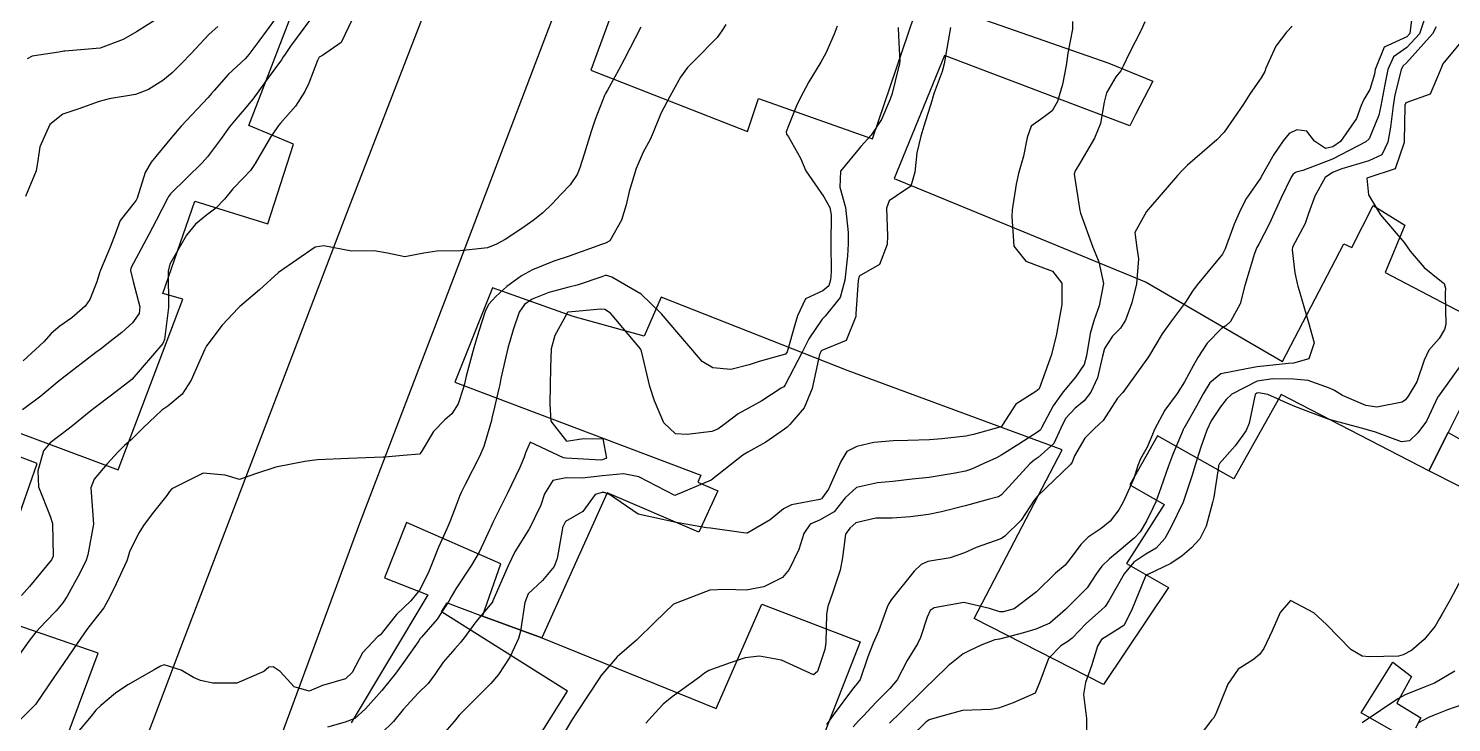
# Model space of a CAD drawing. Header units: metres. Extents: x 318500 to 325275, y 7408834 to 7428799.
# Drawn here: x 321284.8 to 321363.2, y 7415769.7 to 7415808 of the extents above; entities that cross this region are included whole.
import ezdxf

# ---------------------------------------------------------------- set-up
doc = ezdxf.new("R2010")
doc.units = ezdxf.units.M
doc.header["$MEASUREMENT"] = 0
for name, color, linetype in [('Curvas de Nivel 1m', 11, 'Continuous'), ('Curvas de Nivel 5m', 15, 'Continuous'), ('Edificações', 30, 'Continuous'), ('Vias Primárias', 230, 'Continuous')]:
    doc.layers.add(name, color=color, linetype=linetype)

msp = doc.modelspace()

# ---------------------------------------------------------------- linework, layer by layer
at = {"layer": 'Curvas de Nivel 1m', "flags": 128}
for points, elevation in [([(321361.113, 7415809.357), (321360.904, 7415807.708), (321360.738, 7415807.531), (321359.492, 7415806.963), (321359.002, 7415805.727), (321358.966, 7415805.478), (321358.703, 7415804.618), (321358.362, 7415804.068), (321358.222, 7415803.737), (321357.963, 7415803.025), (321357.077, 7415801.754), (321356.657, 7415801.468), (321356.263, 7415801.373), (321355.644, 7415801.775), (321355.221, 7415802.334), (321354.669, 7415802.393), (321354.264, 7415802.196), (321353.925, 7415801.797), (321353.41, 7415801.045), (321352.705, 7415799.809), (321352.686, 7415799.763), (321352.638, 7415799.687), (321351.872, 7415798.571), (321351.492, 7415797.827), (321351.231, 7415797.2), (321350.728, 7415795.838), (321350.577, 7415795.548), (321349.178, 7415793.861), (321348.922, 7415793.497), (321348.546, 7415792.899), (321348.1, 7415792.303), (321347.766, 7415791.871), (321347.252, 7415791.146), (321346.5, 7415789.89), (321345.088, 7415787.911), (321344.794, 7415787.596), (321344.468, 7415787.087), (321344.001, 7415786.38), (321343.533, 7415785.929), (321342.986, 7415785.391), (321342.427, 7415784.42), (321342.289, 7415784.075), (321342.21, 7415783.943), (321340.403, 7415782.226), (321340.211, 7415781.973), (321339.494, 7415780.872), (321338.58, 7415779.997), (321338.464, 7415779.903), (321338.368, 7415779.846), (321337.013, 7415779.361), (321336.356, 7415779.071), (321335.576, 7415778.807), (321334.348, 7415778.589), (321333.967, 7415778.434), (321333.596, 7415778.061), (321332.324, 7415776.476), (321332.169, 7415776.235), (321332.108, 7415776.082), (321331.626, 7415774.761), (321331.332, 7415774.09), (321331.04, 7415773.331), (321330.614, 7415772.096), (321330.468, 7415771.887), (321330.255, 7415771.633), (321329.133, 7415770.117), (321328.755, 7415769.599)], 742), ([(321323.212, 7415808.205), (321323.034, 7415807.91), (321322.733, 7415807.497), (321321.489, 7415806.228), (321321.106, 7415805.842), (321320.706, 7415805.303), (321320.324, 7415804.615), (321320.124, 7415804.246), (321319.63, 7415803.296), (321319.197, 7415802.255), (321319.038, 7415801.875), (321318.649, 7415801.164), (321318.263, 7415800.266), (321317.888, 7415799.004), (321317.711, 7415798.273), (321317.463, 7415797.411), (321316.813, 7415796.287), (321316.579, 7415796.159), (321316.367, 7415796.082), (321314.571, 7415795.44), (321313.737, 7415795.159), (321312.563, 7415794.679), (321311.952, 7415794.349), (321311.149, 7415793.764), (321310.543, 7415793.212), (321310.138, 7415792.774), (321309.951, 7415792.379), (321309.607, 7415791.291), (321309.327, 7415790.388), (321308.907, 7415788.816), (321308.807, 7415788.395), (321308.743, 7415788.129), (321308.463, 7415787.296), (321308.118, 7415786.74), (321307.725, 7415786.407), (321307.091, 7415785.763), (321306.423, 7415784.635), (321306.322, 7415784.521), (321305.421, 7415784.435), (321304.419, 7415784.353), (321304.317, 7415784.349), (321302.418, 7415784.274), (321300.703, 7415784.211), (321300.417, 7415784.175), (321300.017, 7415784.107), (321298.413, 7415783.798), (321297.288, 7415783.426), (321296.406, 7415783.119), (321295.623, 7415783.352), (321294.409, 7415783.473), (321292.676, 7415782.606), (321292.546, 7415782.459), (321292.395, 7415782.244), (321291.676, 7415781.325), (321291.146, 7415780.628), (321290.846, 7415780.149), (321290.347, 7415779.125), (321290.232, 7415778.751), (321290.195, 7415778.641), (321289.612, 7415777.363), (321289.266, 7415776.651), (321288.926, 7415776.038), (321288.299, 7415775.245), (321288.042, 7415774.916), (321287.869, 7415774.666), (321287.22, 7415773.731), (321286.505, 7415772.686), (321286.256, 7415772.305), (321285.166, 7415770.706), (321284.226, 7415769.773)], 749), ([(321302.624, 7415808.481), (321302.003, 7415807.212), (321300.986, 7415806.497), (321300.806, 7415806.412), (321300.716, 7415806.221), (321300.226, 7415804.978), (321300.003, 7415804.51), (321299.496, 7415803.699), (321298.664, 7415802.776), (321298.554, 7415802.639), (321298.48, 7415802.533), (321298.108, 7415801.992), (321297.269, 7415800.551), (321297.022, 7415800.167), (321296.628, 7415799.761), (321296.046, 7415799.139), (321295.575, 7415798.57), (321295.103, 7415798.074), (321294.597, 7415797.703), (321293.977, 7415797.201), (321293.487, 7415796.596), (321292.564, 7415794.99), (321292.47, 7415794.611), (321292.492, 7415792.649), (321292.493, 7415792.611), (321292.283, 7415790.834), (321292.19, 7415790.615), (321290.48, 7415788.64), (321289.346, 7415787.772), (321288.456, 7415787.085), (321288.217, 7415786.9), (321287.927, 7415786.668), (321287.113, 7415786.007), (321286.432, 7415785.491), (321285.976, 7415785.147), (321285.604, 7415784.702), (321285.296, 7415783.594), (321285.329, 7415782.706), (321285.974, 7415781.098), (321286.106, 7415780.694), (321286.138, 7415778.898), (321286.047, 7415778.694), (321284.836, 7415777.223), (321284.396, 7415776.719)], 751), ([(321300.321, 7415808.506), (321299.222, 7415807.02), (321298.893, 7415806.527), (321298.824, 7415806.422), (321298.716, 7415806.268), (321297.981, 7415805.261), (321297.469, 7415804.548), (321297.144, 7415804.092), (321296.674, 7415803.524), (321296.218, 7415803.013), (321295.862, 7415802.568), (321295.36, 7415801.865), (321294.643, 7415800.917), (321294.349, 7415800.584), (321293.495, 7415799.729), (321292.614, 7415798.873), (321292.501, 7415798.723), (321292.442, 7415798.613), (321291.813, 7415797.4), (321291.403, 7415796.628), (321290.564, 7415795.043), (321290.425, 7415794.777), (321290.402, 7415794.642), (321290.551, 7415794.033), (321290.912, 7415792.634), (321290.88, 7415792.279), (321290.517, 7415791.763), (321289.923, 7415791.232), (321289.191, 7415790.653), (321288.802, 7415790.352), (321288.495, 7415790.115), (321286.636, 7415788.688), (321286.546, 7415788.622), (321286.478, 7415788.562), (321285.456, 7415787.714), (321284.454, 7415786.958)], 752), ([(321298.39, 7415808.535), (321297.47, 7415807.291), (321296.921, 7415806.557), (321296.835, 7415806.442), (321296.716, 7415806.317), (321295.794, 7415805.479), (321295.013, 7415804.577), (321294.865, 7415804.401), (321294.684, 7415804.194), (321293.194, 7415802.602), (321292.654, 7415801.983), (321291.533, 7415800.627), (321291.209, 7415800.054), (321290.763, 7415798.638), (321290.72, 7415798.526), (321290.606, 7415798.368), (321289.84, 7415797.399), (321289.554, 7415796.65), (321289.286, 7415795.939), (321288.741, 7415794.658), (321288.697, 7415794.519), (321288.55, 7415794.017), (321288.16, 7415793.041), (321287.904, 7415792.669), (321287.168, 7415792.032), (321286.513, 7415791.573), (321286.03, 7415791.174), (321285.622, 7415790.703), (321284.489, 7415789.663)], 753), ([(321346.295, 7415808.349), (321346.092, 7415807.9), (321345.46, 7415806.642), (321345.109, 7415805.914), (321344.975, 7415805.658), (321344.711, 7415805.322), (321344.189, 7415804.436), (321344.058, 7415803.929), (321343.851, 7415802.754), (321343.527, 7415801.937), (321342.645, 7415800.435), (321342.456, 7415800.137), (321342.409, 7415799.952), (321342.619, 7415798.54), (321342.712, 7415797.948), (321342.75, 7415797.806), (321343.438, 7415795.937), (321343.764, 7415795.12), (321344.016, 7415793.925), (321343.777, 7415792.692), (321343.514, 7415791.93), (321343.286, 7415791.165), (321343.09, 7415789.934), (321342.967, 7415789.464), (321342.488, 7415788.753), (321341.807, 7415787.95), (321341.242, 7415787.184), (321340.609, 7415785.968), (321340.552, 7415785.865), (321340.447, 7415785.768), (321339.35, 7415785.073), (321338.427, 7415784.47), (321338.12, 7415784.308), (321337.432, 7415784.01), (321336.748, 7415783.685), (321336.416, 7415783.576), (321335.846, 7415783.461), (321334.412, 7415783.229), (321333.48, 7415783.133), (321332.409, 7415783.013), (321331.565, 7415782.931), (321330.406, 7415782.671), (321329.786, 7415782.109), (321329.176, 7415781.33), (321328.381, 7415780.88), (321327.866, 7415780.649), (321327.516, 7415780.143), (321327.242, 7415779.261), (321326.709, 7415778.154), (321326.336, 7415777.715), (321325.298, 7415777.203), (321324.328, 7415777.018), (321323.19, 7415777.058), (321322.328, 7415777.011), (321320.32, 7415776.24), (321319.305, 7415775.25), (321318.29, 7415774.26), (321317.219, 7415773.333), (321316.314, 7415772.289), (321316.259, 7415772.205), (321315.022, 7415770.308), (321314.714, 7415769.831), (321314.22, 7415769.018)], 744), ([(321361.767, 7415808.682), (321361.43, 7415807.7), (321360.732, 7415806.943), (321360.008, 7415806.436), (321359.689, 7415805.72), (321359.528, 7415804.901), (321359.305, 7415803.724), (321359.192, 7415803.216), (321358.663, 7415801.901), (321358.485, 7415801.733), (321356.65, 7415800.787), (321355.011, 7415800.152), (321354.643, 7415800.069), (321354.473, 7415799.96), (321354.373, 7415799.793), (321353.804, 7415798.616), (321353.435, 7415797.802), (321353.177, 7415797.228), (321352.584, 7415796.099), (321352.482, 7415795.911), (321352.44, 7415795.812), (321352.337, 7415795.573), (321351.806, 7415793.821), (321351.557, 7415792.813), (321351.028, 7415791.833), (321350.764, 7415791.599), (321350.524, 7415791.443), (321349.728, 7415790.632), (321349.228, 7415789.853), (321348.96, 7415789.391), (321348.486, 7415788.498), (321348.086, 7415787.866), (321347.397, 7415786.945), (321346.838, 7415785.884), (321346.731, 7415785.601), (321346.435, 7415784.899), (321346.07, 7415784.25), (321345.923, 7415783.897), (321345.692, 7415783.18), (321345.121, 7415781.909), (321344.863, 7415781.443), (321344.384, 7415780.825), (321343.888, 7415780.414), (321343.177, 7415779.932), (321342.767, 7415779.533), (321342.355, 7415778.955), (321341.906, 7415778.387), (321341.382, 7415777.954), (321340.33, 7415776.921), (321339.093, 7415775.988), (321338.496, 7415775.818), (321338.317, 7415775.818), (321337.748, 7415776.006), (321336.323, 7415776.339), (321334.694, 7415776.044), (321334.474, 7415775.892), (321334.312, 7415775.535), (321333.944, 7415774.406), (321333.768, 7415774.058), (321333.209, 7415773.134), (321332.645, 7415772.074), (321332.255, 7415771.584), (321331.488, 7415770.847), (321330.799, 7415770.094), (321330.53, 7415769.803), (321330.231, 7415769.485)], 741), ([(321295.212, 7415808.098), (321294.731, 7415807.68), (321293.718, 7415806.595), (321293.239, 7415806.075), (321292.704, 7415805.542), (321292.184, 7415805.131), (321291.399, 7415804.629), (321290.686, 7415804.358), (321289.221, 7415804.116), (321288.68, 7415803.972), (321287.558, 7415803.561), (321286.669, 7415803.263), (321285.948, 7415802.701), (321285.412, 7415801.473), (321285.304, 7415800.71), (321285.198, 7415800.145), (321284.61, 7415798.72)], 754), ([(321329.338, 7415808.124), (321329.184, 7415807.677), (321328.725, 7415806.625), (321328.445, 7415806.134), (321327.792, 7415805.056), (321327.301, 7415804.151), (321327.108, 7415803.729), (321326.667, 7415802.626), (321326.534, 7415802.289), (321326.546, 7415802.161), (321326.659, 7415802.016), (321327.33, 7415800.833), (321327.611, 7415800.145), (321328.619, 7415798.716), (321328.949, 7415798.125), (321329.012, 7415797.716), (321328.998, 7415796.124), (321329.012, 7415794.571), (321328.987, 7415794.124), (321328.889, 7415793.791), (321328.551, 7415793.522), (321327.598, 7415793.09), (321327.156, 7415792.151), (321327.021, 7415791.654), (321326.592, 7415790.159), (321326.499, 7415790.025), (321325.046, 7415789.623), (321324.493, 7415789.438), (321323.483, 7415789.188), (321322.491, 7415789.28), (321321.902, 7415789.627), (321321.398, 7415790.227), (321320.515, 7415791.255), (321319.66, 7415792.249), (321318.546, 7415793.348), (321316.929, 7415794.284), (321316.645, 7415794.373), (321316.561, 7415794.36), (321316.38, 7415794.293), (321315.025, 7415793.841), (321314.551, 7415793.723), (321313.452, 7415793.425), (321312.541, 7415793.061), (321312.108, 7415792.775), (321311.814, 7415792.351), (321311.492, 7415791.379), (321311.199, 7415790.36), (321310.804, 7415788.686), (321310.749, 7415788.366), (321310.707, 7415788.136), (321310.461, 7415787.102), (321310.322, 7415786.502), (321310.288, 7415786.372), (321309.868, 7415784.939), (321309.636, 7415784.382), (321308.848, 7415782.837), (321308.63, 7415782.397), (321308.559, 7415782.236), (321308.391, 7415781.793), (321308.004, 7415780.775), (321307.839, 7415780.405), (321307.374, 7415779.39), (321306.998, 7415778.413), (321306.803, 7415777.948), (321306.326, 7415777.017), (321305.843, 7415776.427), (321305.07, 7415775.677), (321304.294, 7415774.691), (321304.185, 7415774.558), (321304.039, 7415774.454), (321303.184, 7415773.559), (321302.62, 7415772.475), (321302.256, 7415772.124), (321300.986, 7415771.759), (321300.249, 7415771.437), (321299.418, 7415771.679), (321298.645, 7415772.524), (321298.264, 7415772.796), (321298.032, 7415772.765), (321297.744, 7415772.538), (321296.253, 7415771.885), (321294.934, 7415771.892), (321294.255, 7415772.043), (321293.874, 7415772.204), (321293.185, 7415772.596), (321292.264, 7415772.904), (321292.049, 7415772.828), (321291.711, 7415772.618), (321290.252, 7415771.8), (321289.566, 7415771.327), (321288.765, 7415770.655), (321288.496, 7415770.398), (321288.231, 7415770.075), (321287.067, 7415768.677)], 748), ([(321332.71, 7415808.051), (321332.735, 7415807.579), (321332.797, 7415806.155), (321332.788, 7415806.079), (321332.776, 7415806.022), (321332.715, 7415805.757), (321332.371, 7415804.408), (321332.275, 7415804.086), (321331.792, 7415802.975), (321331.212, 7415802.102), (321330.654, 7415801.474), (321329.535, 7415800.117), (321329.496, 7415799.248), (321329.81, 7415798.112), (321329.96, 7415796.739), (321329.948, 7415796.109), (321329.92, 7415795.456), (321329.774, 7415794.112), (321329.504, 7415793.158), (321328.686, 7415792.128), (321328.605, 7415792.053), (321328.528, 7415791.969), (321327.782, 7415790.87), (321327.426, 7415790.146), (321326.482, 7415788.332), (321326.404, 7415788.238), (321326.265, 7415788.162), (321325.187, 7415787.455), (321324.463, 7415787.055), (321323.899, 7415786.748), (321323.183, 7415786.199), (321322.764, 7415785.886), (321322.443, 7415785.761), (321321.08, 7415785.591), (321320.441, 7415785.645), (321319.794, 7415786.247), (321319.272, 7415787.448), (321319.026, 7415788.255), (321318.564, 7415790.194), (321318.543, 7415790.26), (321318.501, 7415790.323), (321316.85, 7415792.285), (321316.533, 7415792.491), (321316.316, 7415792.511), (321314.53, 7415792.345), (321314.509, 7415792.342), (321314.478, 7415792.321), (321313.782, 7415791.056), (321313.588, 7415790.329), (321313.542, 7415789.276), (321313.533, 7415788.329), (321313.513, 7415787.281), (321313.558, 7415786.329), (321314.434, 7415785.236), (321315.36, 7415785.383), (321316.436, 7415785.363), (321316.641, 7415784.287), (321316.419, 7415784.196), (321316.314, 7415784.186), (321314.42, 7415784.3), (321314.273, 7415784.321), (321312.432, 7415785.171), (321312.169, 7415784.598), (321312.089, 7415784.345), (321311.853, 7415783.787), (321311.185, 7415782.358), (321310.913, 7415781.841), (321310.376, 7415780.751), (321310.257, 7415780.487), (321310.205, 7415780.372), (321309.617, 7415779.115), (321309.2, 7415778.387), (321308.327, 7415777.084), (321308.073, 7415776.652), (321307.937, 7415776.404), (321307.296, 7415775.419), (321306.437, 7415774.419), (321306.368, 7415774.341), (321306.287, 7415774.23), (321305.541, 7415773.16), (321305.024, 7415772.439), (321304.25, 7415771.488), (321303.358, 7415770.463), (321302.757, 7415769.947), (321302.229, 7415769.741), (321301.255, 7415769.459)], 747), ([(321335.595, 7415808.041), (321335.461, 7415807.314), (321335.235, 7415806.045), (321335.136, 7415805.623), (321334.696, 7415804.444), (321334.601, 7415804.142), (321334.577, 7415804.052), (321334.129, 7415802.597), (321333.963, 7415802.06), (321333.729, 7415801.142), (321333.618, 7415800.065), (321333.402, 7415799.295), (321332.62, 7415798.762), (321332.213, 7415798.487), (321332.072, 7415798.085), (321332.115, 7415796.557), (321332.108, 7415796.085), (321331.675, 7415794.983), (321330.562, 7415794.341), (321330.51, 7415794.101), (321330.381, 7415792.254), (321330.366, 7415792.102), (321329.841, 7415790.779), (321328.502, 7415790.233), (321328.447, 7415790.185), (321328.42, 7415790.131), (321328.377, 7415790.01), (321327.976, 7415788.138), (321327.535, 7415787.073), (321326.746, 7415786.156), (321326.592, 7415786.013), (321326.446, 7415785.891), (321325.421, 7415785.185), (321324.427, 7415784.626), (321324.144, 7415784.464), (321323.791, 7415784.189), (321322.409, 7415783.09), (321320.4, 7415782.24), (321318.41, 7415783.267), (321317.572, 7415783.433), (321316.41, 7415783.317), (321315.302, 7415783.199), (321314.409, 7415783.21), (321313.673, 7415783.062), (321313.223, 7415782.332), (321313.02, 7415781.704), (321312.371, 7415780.377), (321312.357, 7415780.354), (321311.581, 7415779.122), (321311.214, 7415778.357), (321310.377, 7415776.425), (321310.357, 7415776.369), (321310.347, 7415776.343), (321310.319, 7415776.308), (321309.425, 7415775.262), (321308.789, 7415774.393), (321308.578, 7415774.103), (321308.281, 7415773.788), (321307.631, 7415773.045), (321307.202, 7415772.411), (321306.8, 7415771.869), (321306.249, 7415771.336), (321305.429, 7415770.432), (321304.897, 7415769.773), (321304.22, 7415769.116)], 746), ([(321354.413, 7415808.126), (321354.11, 7415807.796), (321353.521, 7415807.013), (321352.977, 7415805.807), (321352.906, 7415805.619), (321352.712, 7415805.278), (321352.109, 7415804.409), (321351.73, 7415803.824), (321350.667, 7415802.274), (321350.269, 7415801.846), (321348.646, 7415800.459), (321348.351, 7415800.165), (321348.102, 7415799.875), (321347.419, 7415799.091), (321346.614, 7415798.163), (321346.489, 7415798.015), (321346.384, 7415797.893), (321345.755, 7415796.74), (321345.852, 7415795.901), (321345.954, 7415795.28), (321345.85, 7415793.901), (321345.59, 7415792.858), (321345.238, 7415791.909), (321344.967, 7415791.469), (321344.516, 7415791.02), (321344.079, 7415790.352), (321343.972, 7415789.925), (321343.692, 7415788.724), (321343.317, 7415787.932), (321342.957, 7415787.451), (321342.467, 7415787.047), (321341.922, 7415786.484), (321341.671, 7415785.952), (321341.288, 7415785.106), (321340.425, 7415784.332), (321340.207, 7415784.189), (321339.957, 7415783.977), (321338.403, 7415782.277), (321338.235, 7415782.168), (321337.673, 7415782.007), (321336.676, 7415781.737), (321336.395, 7415781.662), (321335.094, 7415781.335), (321334.387, 7415781.195), (321333.391, 7415781.059), (321332.384, 7415780.981), (321331.485, 7415780.988), (321330.379, 7415780.722), (321330.041, 7415780.439), (321329.807, 7415780.108), (321329.64, 7415778.822), (321329.518, 7415778.112), (321329.114, 7415776.904), (321328.839, 7415776.122), (321328.753, 7415775.684), (321328.718, 7415774.124), (321328.671, 7415773.737), (321328.266, 7415772.523), (321328.05, 7415772.346), (321326.275, 7415773.16), (321325.072, 7415773.378), (321324.277, 7415773.287), (321323.448, 7415773.017), (321322.266, 7415772.586), (321322.039, 7415772.438), (321321.759, 7415772.218), (321320.249, 7415771.136), (321319.755, 7415770.735), (321319.31, 7415770.249), (321318.801, 7415769.684)], 743), ([(321364.056, 7415807.66), (321362.724, 7415806.038), (321362.582, 7415805.682), (321362.019, 7415804.371), (321360.693, 7415803.893), (321360.631, 7415803.77), (321360.623, 7415803.711), (321360.602, 7415801.77), (321360.6, 7415801.711), (321360.103, 7415800.258), (321358.64, 7415799.766), (321358.54, 7415799.732), (321358.626, 7415798.818), (321359.281, 7415797.723), (321360.587, 7415796.185), (321360.93, 7415795.705), (321361.696, 7415794.818), (321362.564, 7415794.11), (321362.805, 7415793.919), (321362.871, 7415793.675), (321362.85, 7415793.381), (321362.893, 7415791.675), (321362.816, 7415791.385), (321362.518, 7415790.888), (321361.944, 7415790.253), (321361.695, 7415789.692), (321361.297, 7415788.506), (321360.806, 7415787.705), (321360.666, 7415787.518), (321360.475, 7415787.385), (321359.09, 7415787.101), (321358.472, 7415787.191), (321357.194, 7415787.749), (321356.747, 7415788.021), (321356.484, 7415788.149), (321355.294, 7415788.578), (321354.489, 7415788.654), (321353.364, 7415788.677), (321352.487, 7415788.539), (321351.103, 7415787.831), (321350.779, 7415787.532), (321350.469, 7415787.12), (321349.95, 7415786.353), (321349.71, 7415785.847), (321349.38, 7415784.907), (321349.061, 7415783.854), (321348.914, 7415783.356), (321348.415, 7415781.86), (321348.4, 7415781.828), (321347.749, 7415780.5), (321347.407, 7415779.874), (321346.917, 7415779.327), (321346.357, 7415778.996), (321345.695, 7415778.554), (321345.155, 7415777.908), (321344.325, 7415776.434), (321344.121, 7415776.123), (321343.915, 7415775.924), (321343.06, 7415775.181), (321342.297, 7415774.375), (321342.059, 7415774.178), (321341.669, 7415773.949), (321340.999, 7415773.24), (321340.509, 7415771.966), (321340.254, 7415771.327), (321339.054, 7415770.794), (321338.245, 7415770.501), (321337.823, 7415770.426), (321336.244, 7415770.371), (321334.98, 7415770.039), (321334.422, 7415769.862), (321334.235, 7415769.74), (321333.385, 7415768.901)], 739), ([(321363.873, 7415789.659), (321362.48, 7415787.723), (321362.455, 7415787.68), (321361.82, 7415786.329), (321361.342, 7415785.691), (321360.891, 7415785.247), (321360.443, 7415785.202), (321359.01, 7415785.722), (321358.452, 7415785.896), (321358.245, 7415785.942), (321356.46, 7415786.424), (321355.43, 7415786.806), (321354.471, 7415787.185), (321353.084, 7415787.801), (321352.571, 7415787.899), (321352.481, 7415787.888), (321352.387, 7415787.811), (321352.055, 7415786.217), (321351.894, 7415785.818), (321351.288, 7415784.976), (321350.423, 7415784.009), (321350.369, 7415783.893), (321350.358, 7415783.841), (321350.097, 7415782.149), (321350.039, 7415781.844), (321349.687, 7415780.541), (321349.331, 7415779.85), (321348.87, 7415779.348), (321348.356, 7415778.909), (321347.741, 7415778.477), (321346.459, 7415777.888), (321346.339, 7415777.791), (321345.561, 7415775.901), (321345.139, 7415775.076), (321344.299, 7415774.541), (321343.92, 7415774.3), (321343.69, 7415773.926), (321343.368, 7415772.834), (321343.023, 7415771.932), (321342.928, 7415771.259), (321343.083, 7415769.932), (321343.079, 7415769.08)], 738), ([(321363.761, 7415777.659), (321363.137, 7415776.476), (321362.66, 7415775.675), (321362.542, 7415775.452), (321362.31, 7415775.034), (321361.697, 7415774.288), (321361.002, 7415773.693), (321360.541, 7415773.442), (321360.285, 7415773.382), (321358.672, 7415773.336), (321358.285, 7415773.371), (321357.653, 7415773.74), (321356.311, 7415775.128), (321355.609, 7415775.767), (321354.327, 7415776.448), (321353.767, 7415775.788), (321353.322, 7415774.777), (321352.859, 7415773.801), (321352.624, 7415773.465), (321352.281, 7415773.197), (321351.439, 7415772.656), (321350.877, 7415771.831), (321350.244, 7415770.282), (321350.099, 7415769.984), (321349.967, 7415769.843), (321349.229, 7415768.846)], 737), ([(321363.382, 7415772.555), (321362.263, 7415771.889), (321362.118, 7415771.825), (321361.754, 7415771.685), (321360.686, 7415771.265), (321360.253, 7415771.027), (321358.327, 7415769.729), (321358.275, 7415769.694)], 736)]:
    msp.add_lwpolyline(points, dxfattribs=dict(at, elevation=elevation))
at = {"layer": 'Curvas de Nivel 5m', "flags": 128}
for points, elevation in [([(321292.021, 7415808.621), (321290.732, 7415807.804), (321289.997, 7415807.378), (321288.723, 7415806.911), (321286.781, 7415806.749), (321286.721, 7415806.743), (321286.454, 7415806.694), (321284.975, 7415806.457), (321284.714, 7415806.313)], 755), ([(321342.319, 7415808.381), (321342.313, 7415807.954), (321342.056, 7415806.627), (321341.958, 7415805.958), (321341.763, 7415804.9), (321341.494, 7415803.962), (321341.194, 7415803.453), (321340.676, 7415803.068), (321340.041, 7415802.608), (321339.813, 7415801.983), (321339.612, 7415800.948), (321339.347, 7415799.989), (321339.208, 7415799.414), (321338.999, 7415797.994), (321338.97, 7415797.629), (321339.091, 7415795.992), (321339.744, 7415795.155), (321340.569, 7415794.844), (321341.217, 7415794.614), (321341.735, 7415793.952), (321341.726, 7415792.769), (321341.584, 7415791.954), (321341.424, 7415791.049), (321341.146, 7415789.96), (321340.481, 7415788.115), (321340.295, 7415787.973), (321339.184, 7415787.275), (321338.452, 7415786.135), (321338.411, 7415786.04), (321338.304, 7415786.001), (321336.858, 7415785.602), (321336.442, 7415785.515), (321335.12, 7415785.359), (321334.439, 7415785.311), (321333.242, 7415785.264), (321332.438, 7415785.256), (321331.362, 7415785.165), (321330.433, 7415784.944), (321329.875, 7415784.661), (321329.542, 7415784.113), (321328.873, 7415782.591), (321328.543, 7415782.128), (321328.477, 7415782.051), (321328.398, 7415782.016), (321326.824, 7415781.723), (321326.39, 7415781.494), (321325.652, 7415780.897), (321324.428, 7415780.179), (321324.392, 7415780.158), (321324.37, 7415780.155), (321324.182, 7415780.183), (321322.373, 7415780.43), (321322.136, 7415780.451), (321320.378, 7415780.772), (321319.721, 7415780.906), (321318.384, 7415781.206), (321316.803, 7415782.284), (321316.507, 7415782.394), (321316.401, 7415782.396), (321316.006, 7415782.296), (321315.331, 7415781.36), (321314.377, 7415780.806), (321314.216, 7415780.478), (321314.185, 7415780.322), (321313.913, 7415778.758), (321313.743, 7415778.326), (321313.113, 7415777.551), (321312.325, 7415776.82), (321312.131, 7415776.343), (321311.89, 7415774.752), (321311.781, 7415774.348), (321311.302, 7415773.327), (321310.687, 7415772.364), (321310.255, 7415771.867), (321308.791, 7415770.392), (321308.508, 7415770.124), (321308.231, 7415769.782), (321307.593, 7415769.033)], 745), ([(321318.532, 7415808.057), (321317.611, 7415806.277), (321317.3, 7415805.692), (321316.695, 7415804.598), (321316.582, 7415804.401), (321316.528, 7415804.292), (321316.005, 7415802.965), (321315.792, 7415802.303), (321315.404, 7415801.065), (321315.156, 7415800.312), (321315.009, 7415799.94), (321314.626, 7415799.362), (321314.111, 7415798.832), (321313.632, 7415798.33), (321313.121, 7415797.816), (321312.596, 7415797.395), (321311.977, 7415796.962), (321311.049, 7415796.363), (321310.577, 7415796.094), (321310.083, 7415795.886), (321308.573, 7415795.732), (321307.276, 7415795.71), (321306.572, 7415795.597), (321305.527, 7415795.393), (321304.571, 7415795.592), (321303.838, 7415795.726), (321302.572, 7415795.705), (321301.06, 7415796.01), (321300.574, 7415795.937), (321298.56, 7415794.53), (321297.509, 7415793.582), (321296.533, 7415792.757), (321296.435, 7415792.658), (321296.344, 7415792.562), (321295.454, 7415791.632), (321294.668, 7415790.578), (321294.597, 7415790.481), (321294.497, 7415790.302), (321293.74, 7415788.591), (321293.249, 7415787.818), (321292.458, 7415787.163), (321292.134, 7415786.936), (321291.771, 7415786.62), (321291.107, 7415785.963), (321290.43, 7415785.303), (321290.08, 7415784.988), (321289.722, 7415784.647), (321289.103, 7415783.964), (321288.405, 7415783.13), (321288.213, 7415782.663), (321288.37, 7415780.66), (321288.052, 7415778.957), (321287.963, 7415778.666), (321287.609, 7415777.947), (321286.911, 7415776.681), (321286.68, 7415776.319), (321286.308, 7415775.881), (321285.723, 7415775.275), (321285.19, 7415774.706), (321284.79, 7415774.204), (321284.271, 7415773.456)], 750), ([(321362.358, 7415808.074), (321362.151, 7415807.689), (321360.724, 7415806.099), (321360.524, 7415805.91), (321360.424, 7415805.713), (321360.083, 7415804.332), (321359.984, 7415803.717), (321359.845, 7415802.546), (321359.688, 7415801.72), (321359.355, 7415801.021), (321358.65, 7415800.699), (321357.149, 7415800.256), (321356.643, 7415800.04), (321356.245, 7415799.766), (321355.663, 7415798.736), (321355.319, 7415797.779), (321355.141, 7415797.243), (321354.586, 7415796.21), (321354.447, 7415795.927), (321354.427, 7415795.792), (321354.567, 7415794.507), (321354.694, 7415793.921), (321354.733, 7415793.787), (321354.804, 7415793.538), (321355.314, 7415791.778), (321355.637, 7415790.649), (321355.341, 7415789.777), (321354.497, 7415789.531), (321354.212, 7415789.508), (321352.495, 7415789.331), (321351.905, 7415789.23), (321350.491, 7415788.945), (321349.875, 7415788.458), (321349.516, 7415787.85), (321349.154, 7415787.169), (321348.451, 7415785.937), (321348.419, 7415785.892), (321348.405, 7415785.861), (321347.833, 7415784.465), (321347.613, 7415783.872), (321347.191, 7415782.662), (321346.905, 7415781.882), (321346.749, 7415781.53), (321346.384, 7415780.82), (321346.041, 7415780.229), (321345.733, 7415779.9), (321344.989, 7415779.282), (321344.352, 7415778.737), (321343.927, 7415778.344), (321343.646, 7415777.927), (321343.121, 7415777.143), (321342.324, 7415776.329), (321341.931, 7415775.946), (321341.063, 7415775.204), (321340.303, 7415774.857), (321339.616, 7415774.665), (321338.295, 7415774.321), (321338.028, 7415774.269), (321337.311, 7415774.01), (321336.624, 7415773.678), (321336.282, 7415773.501), (321335.47, 7415772.834), (321334.656, 7415772.044), (321334.256, 7415771.666), (321332.631, 7415770.074), (321332.438, 7415769.876), (321332.234, 7415769.676)], 740), ([(321364.252, 7415770.858), (321362.989, 7415770.411), (321362.244, 7415770.123), (321361.937, 7415769.989), (321361.348, 7415769.689)], 735)]:
    msp.add_lwpolyline(points, dxfattribs=dict(at, elevation=elevation))
at = {"layer": 'Edificações'}
for points in [[(321319.174, 7415814.974), (321315.765, 7415805.685), (321324.408, 7415802.306), (321325.004, 7415804.124), (321331.292, 7415801.909), (321333.94, 7415809.71), (321344.314, 7415806.07), (321346.747, 7415805.087), (321345.78, 7415803.254), (321345.479, 7415802.62), (321335.261, 7415806.492), (321332.492, 7415799.727), (321346.375, 7415794.01), (321353.887, 7415789.63), (321357.26, 7415796.109), (321357.707, 7415795.904), (321358.892, 7415798.229), (321360.627, 7415797.151), (321359.548, 7415794.526), (321365.79, 7415791.268), (321363.009, 7415785.713), (321361.955, 7415783.596), (321353.81, 7415787.801), (321351.198, 7415783.16), (321346.993, 7415785.532), (321345.467, 7415782.822), (321347.359, 7415781.739), (321345.285, 7415778.478), (321347.597, 7415777.154), (321344.028, 7415771.814), (321336.902, 7415775.445), (321341.745, 7415784.748), (321329.953, 7415789.113), (321319.653, 7415793.172), (321318.717, 7415791.026), (321314.8, 7415792.099), (321310.357, 7415793.695), (321308.276, 7415788.492), (321321.834, 7415783.357), (321321.661, 7415782.977), (321322.77, 7415782.492), (321321.73, 7415780.207), (321316.67, 7415782.388), (321313.062, 7415774.378), (321309.804, 7415775.59), (321310.809, 7415778.463), (321305.61, 7415780.748), (321304.397, 7415777.702), (321306.788, 7415776.767), (321302.56, 7415769.705)], [(321275.771, 7415788.86), (321289.719, 7415783.656), (321293.285, 7415793.057), (321292.181, 7415793.385), (321293.943, 7415798.471), (321297.979, 7415797.219), (321299.392, 7415801.615), (321296.924, 7415802.644), (321300.411, 7415811.722)], [(321283.999, 7415780.36), (321285.252, 7415784.008), (321275.38, 7415787.764)], [(321365.263, 7415781.918), (321361.955, 7415783.596), (321363.009, 7415785.713), (321373.67, 7415779.721)], [(321310.085, 7415764.424), (321314.486, 7415771.452), (321307.549, 7415775.828), (321307.861, 7415776.313), (321309.804, 7415775.59), (321313.062, 7415774.378), (321322.67, 7415770.486), (321325.203, 7415776.24), (321330.611, 7415774.163), (321328.392, 7415768.485)], [(321275.65, 7415767.365), (321284.957, 7415763.739), (321288.62, 7415773.535), (321281.843, 7415775.883)], [(321360.896, 7415768.72), (321358.218, 7415770.253), (321359.968, 7415773.036), (321361.004, 7415772.251), (321360.182, 7415770.788), (321361.503, 7415769.968), (321361.218, 7415769.397)]]:
    msp.add_lwpolyline(points, dxfattribs=at)
at = {"layer": 'Vias Primárias'}
msp.add_lwpolyline([(321318.978, 7415822.564), (321307.938, 7415793.562), (321303.028, 7415780.694), (321296.698, 7415763.568), (321292.696, 7415753.075), (321288.811, 7415744.338), (321286.063, 7415738.689, -0.039911), (321283.931, 7415735.074, -0.047996), (321280.248, 7415730.774, -0.057993), (321274.376, 7415726.304, 0.02823), (321270.195, 7415723.497, -0.043321), (321261.461, 7415718.008), (321250.085, 7415710.467), (321242.364, 7415712.959), (321260.397, 7415723.035, 0.023892), (321264.794, 7415725.774, 0.0606), (321277.455, 7415737.017, 0.071724), (321280.6, 7415741.814, 0.020886), (321285.326, 7415753.134), (321293.168, 7415773.848), (321302.328, 7415797.807), (321309.117, 7415815.383)], format="xyb", dxfattribs=at)

doc.saveas('drawing.dxf')
